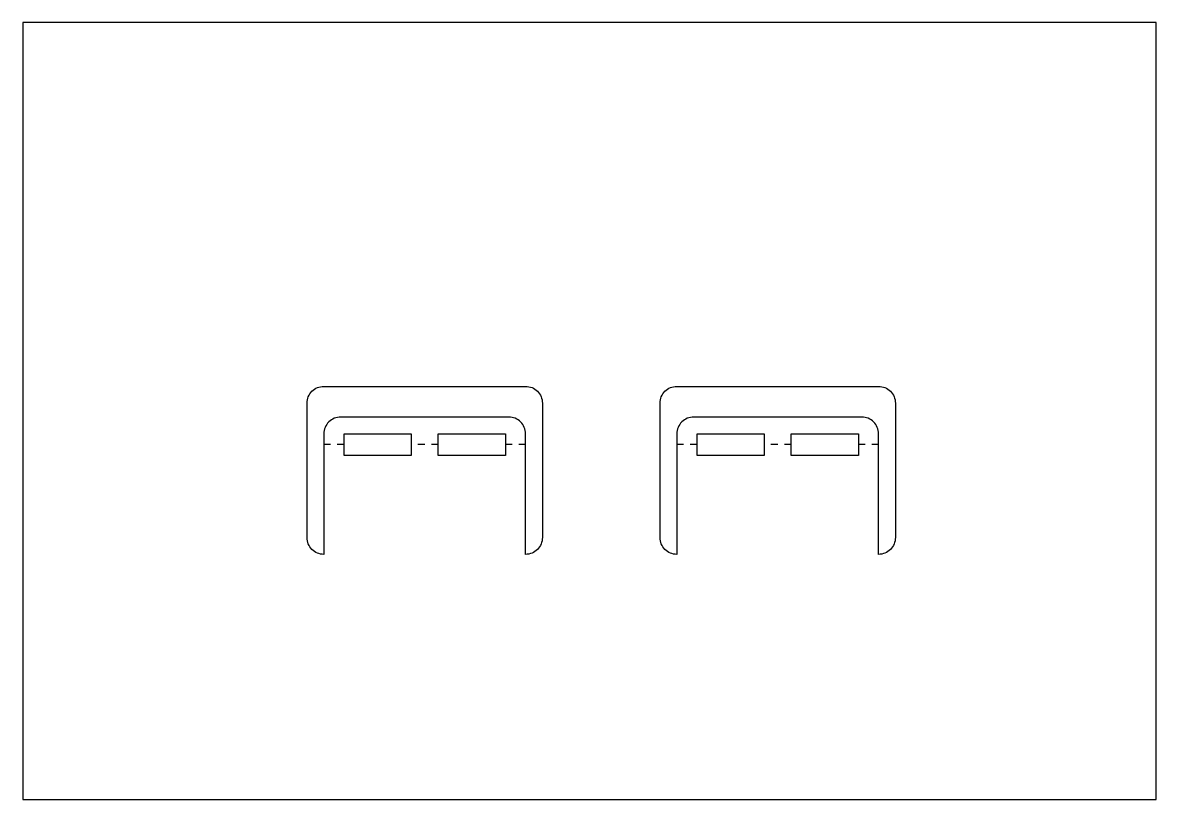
# Model space of a CAD drawing. Header units: millimetres. Extents: x 11 to 349, y 456 to 687.
import ezdxf

# ---------------------------------------------------------------- set-up
doc = ezdxf.new("R2010")
doc.units = ezdxf.units.MM
doc.linetypes.add('DOT', pattern=[4, 2, -2])
doc.layers.get('0').update_dxf_attribs({"color": 250, "linetype": 'CONTINUOUS'})
doc.layers.add('Bend', color=94, linetype='DOT')

msp = doc.modelspace()

# ---------------------------------------------------------------- linework, layer by layer
for points in [[(11.29, 455.97), (348.5, 455.97), (348.5, 687.12), (11.29, 687.12)], [(126.88, 564.75), (126.88, 558.32), (106.88, 558.32), (106.88, 564.75)], [(154.88, 564.75), (154.88, 558.32), (134.88, 558.32), (134.88, 564.75)], [(231.88, 564.75), (231.88, 558.32), (211.88, 558.32), (211.88, 564.75)], [(259.88, 564.75), (259.88, 558.32), (239.88, 558.32), (239.88, 564.75)]]:
    msp.add_lwpolyline(points, close=True)
for points in [[(100.88, 578.88), (160.88, 578.88, -0.414214), (165.88, 573.88), (165.88, 533.88, -0.414214), (160.88, 528.88), (160.88, 564.75, 0.414214), (155.88, 569.75), (105.88, 569.75, 0.414214), (100.88, 564.75), (100.88, 528.88, -0.414214), (95.88, 533.88), (95.88, 573.88, -0.414214)], [(205.88, 578.88), (265.88, 578.88, -0.414214), (270.88, 573.88), (270.88, 533.88, -0.414214), (265.88, 528.88), (265.88, 564.75, 0.414214), (260.88, 569.75), (210.88, 569.75, 0.414214), (205.88, 564.75), (205.88, 528.88, -0.414214), (200.88, 533.88), (200.88, 573.88, -0.414214)]]:
    msp.add_lwpolyline(points, format="xyb", close=True)
at = {"layer": 'Bend'}
for p, q in [((106.88, 561.54), (100.88, 561.54)), ((134.88, 561.54), (126.88, 561.54)), ((160.88, 561.54), (154.88, 561.54)), ((211.88, 561.54), (205.88, 561.54)), ((239.88, 561.54), (231.88, 561.54)), ((265.88, 561.54), (259.88, 561.54))]:
    msp.add_line(p, q, dxfattribs=at)

doc.saveas('drawing.dxf')
